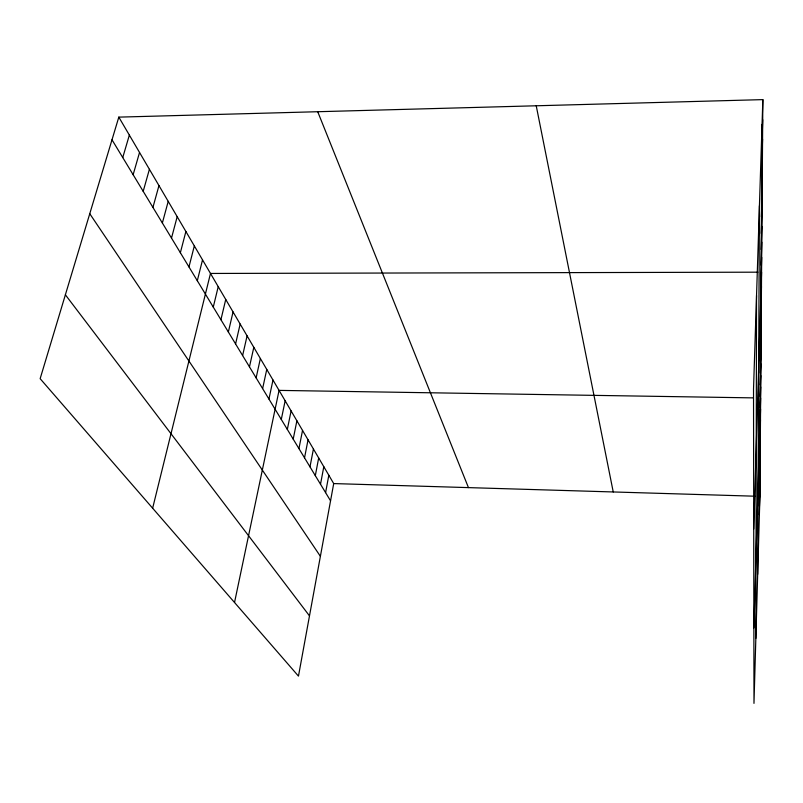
<?xml version="1.0" encoding="UTF-8"?>
<svg xmlns="http://www.w3.org/2000/svg" width="803" height="803" viewBox="0 0 803 803"><rect width="100%" height="100%" fill="white"/><g stroke="black" fill="none" stroke-linecap="round" stroke-linejoin="round"><path stroke-width="1.2" d="M755.834 638.395L756.546 295.504M757.671 574.346L759.427 205.759M759.377 514.813L762.047 124.445M762.85 99.622L759.909 496.354L753.977 703.378L753.525 389.033L762.85 99.622L118.814 117.128L40.15 378.675L298.465 676.116L333.707 483.577L118.814 117.128M760.27 384.888L760.893 363.97M760.19 396.331L760.802 375.623M760.11 407.472L760.722 386.966M753.866 627.926L760.632 397.987M759.959 429.153L760.551 409.048M759.889 439.713L760.471 419.798M759.819 449.991L760.401 430.267M759.748 459.989L760.321 440.456M759.688 469.725L760.25 450.373M759.618 479.21L760.18 460.049M759.558 488.455L760.11 469.464M759.497 497.458L760.039 478.648M759.437 506.241L759.969 487.612M761.415 216.81L762.157 193.222M761.304 233.412L762.027 210.075M761.194 249.472L761.906 226.356M761.083 265L761.796 242.125M760.983 280.026L761.676 257.382M753.726 529.067L761.565 272.167M760.792 308.693L761.465 286.5M760.692 322.364L761.364 300.392M760.602 335.624L761.264 313.873M760.521 348.482L761.164 326.951M760.431 360.969L761.073 339.649M760.351 373.104L760.973 351.985M761.917 144.279L762.699 119.707M761.786 163.4L762.559 139.08M761.656 181.829L762.418 157.759M761.535 199.626L762.288 175.797M325.596 492.63L328.818 475.235M320.517 484.239L323.81 466.694M315.318 475.647L318.681 457.951M309.988 466.844L313.431 448.997M304.528 457.83L308.051 439.823M298.937 448.596L302.54 430.418M293.205 439.121L296.889 420.792M287.323 429.414L291.098 410.905M281.291 419.447L285.155 400.777M234.526 602.501L279.063 390.388L753.124 397.876M268.945 399.041L272.99 380.03M262.621 388.592L266.767 369.42M256.127 377.872L260.373 358.519M249.462 366.861L253.818 347.338M242.616 355.558L247.083 335.855M235.58 343.935L240.157 324.051M228.353 332L233.051 311.925M220.925 319.714L225.743 299.459M213.277 307.087L218.225 286.641M152.64 508.209L210.486 273.452L757.881 272.177M197.307 280.709L202.527 259.881M188.966 266.927L194.336 245.899M180.364 252.724L185.884 231.505M171.501 238.079L177.192 216.669M162.367 222.983L168.218 201.362M152.931 207.405L158.964 185.583M143.195 191.325L149.408 169.292M133.137 174.713L139.541 152.47M122.749 157.549L129.353 135.095M333.707 483.577L754.92 496.204M65.384 294.791L309.486 615.871M89.765 213.728L320.397 556.318M111.998 139.792L330.555 500.821M317.727 111.727L468.45 487.612M536.233 105.785L613.231 491.958"/></g></svg>
